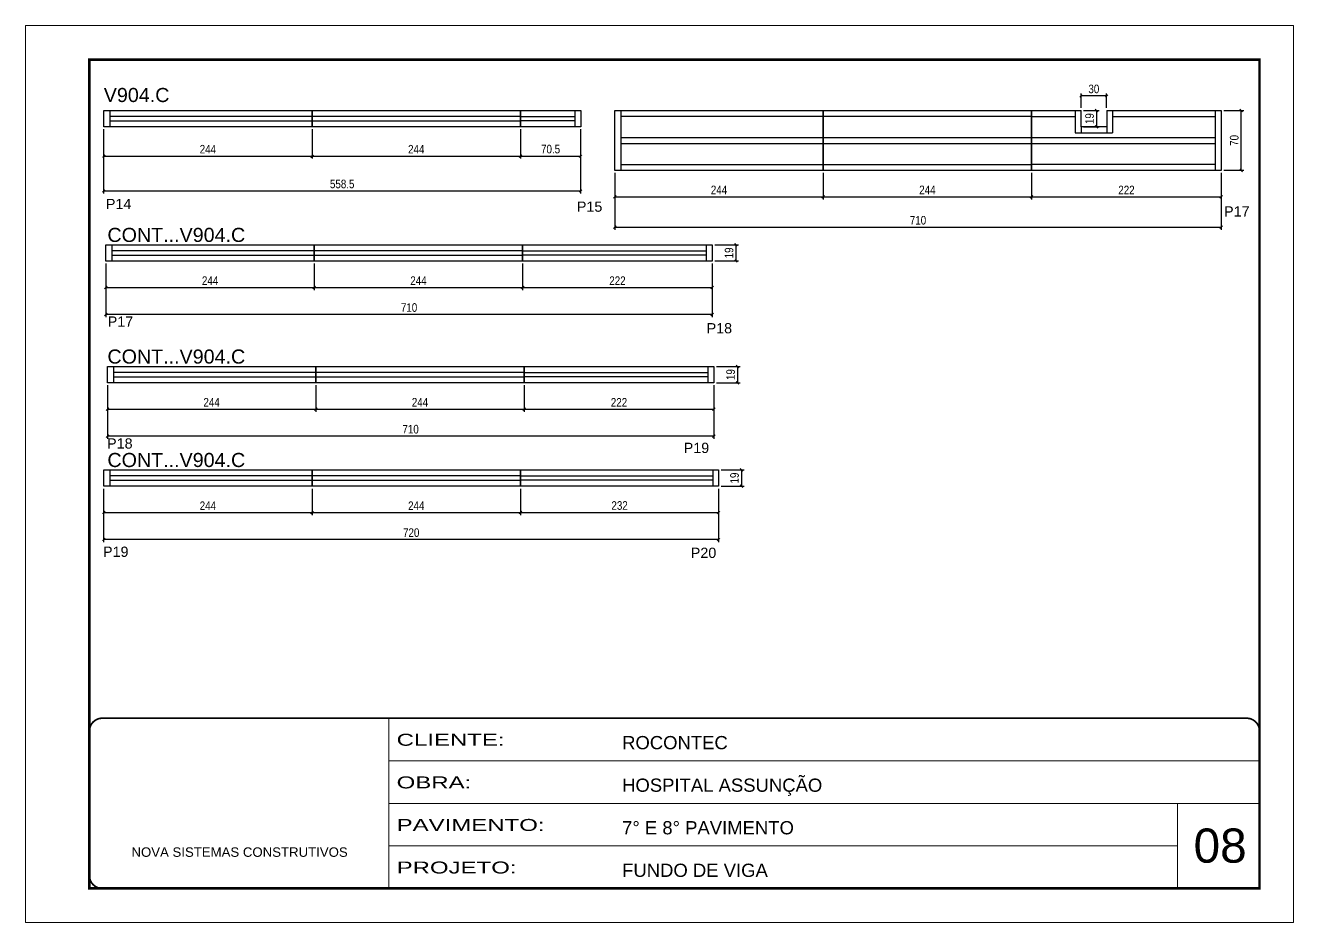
# Model space of a CAD drawing. Header units: millimetres. Extents: x 1427 to 7681, y 297 to 2495.
# Drawn here: x 6196 to 7681, y 297 to 1347 of the extents above; entities that cross this region are included whole.
import ezdxf

# ---------------------------------------------------------------- set-up
doc = ezdxf.new("R2010")
doc.units = ezdxf.units.MM
doc.linetypes.add('CONTINUO', pattern=[0])
doc.linetypes.add('DASHED', pattern=[0.75, 0.5, -0.25])
for name, color, linetype in [('5', 5, 'Continuous'), ('COTA', 241, 'Continuous'), ('NOMENCLATURA', 7, 'Continuous'), ('Painéis', 200, 'Continuous'), ('SARR_2.2x7', 40, 'Continuous')]:
    doc.layers.add(name, color=color, linetype=linetype)
for name, color, linetype, lineweight in [('CARIMBO', 255, 'Continuous', 9), ('Folhas', 255, 'Continuous', 9), ('SARRAFO DE PRESSAO', 251, 'DASHED', 9)]:
    doc.layers.add(name, color=color, linetype=linetype, lineweight=lineweight)
doc.styles.add('ARIAL', font='arial.ttf')
doc.styles.add('COTA TECNICA-50', font='techl___.ttf', dxfattribs={"height": 10})
doc.styles.get("Standard").update_dxf_attribs({"font": 'arial.ttf'})
doc.styles.add('Tecnologia', font='')
doc.styles.get('Tecnologia').set_extended_font_data('Forgotten Futurist')
doc.dimstyles.new('COTA PAINEL-50', dxfattribs={"dimtxt": 10, "dimasz": 3, "dimexe": 3, "dimexo": 3, "dimgap": 3, "dimtad": 1, "dimdec": 1, "dimzin": 12, "dimdsep": 46, "dimtxsty": 'COTA TECNICA-50', "dimblk1": 'OBLIQUE', "dimblk2": 'OBLIQUE', "dimsah": 1, "dimcen": 0.9, "dimclrd": 4, "dimclre": 4, "dimclrt": 240, "dimadec": 1, "dimazin": 3, "dimtfac": 1, "dimtdec": 1, "dimtmove": 0, "dimatfit": 3, "dimfxl": 1, "dimtolj": 1, "dimtzin": 12, "dimarcsym": 0})

# ---------------------------------------------------------------- blocks, each defined once
blk = doc.blocks.new('9999999999')
at = {"color": 30, "linetype": 'CONTINUO'}
for p, q in [((98564.6, 34230.2), (98564.6, 34429.4)), ((98564.6, 34379.6), (99584, 34379.6)), ((98564.6, 34329.8), (99488, 34329.8)), ((99584, 34329.8), (99488, 34329.8)), ((99488, 34329.8), (99488, 34230.2)), ((98564.6, 34280), (99488, 34280))]:
    blk.add_line(p, q, dxfattribs=at)
at = {"color": 30, "linetype": 'CONTINUO', "const_width": 2}
blk.add_lwpolyline([(99584, 34230.2), (99584, 34414.4, 0.414214), (99569, 34429.4), (98229, 34429.4, 0.414214), (98214, 34414.4), (98214, 34245.2, 0.414214), (98229, 34230.2), (99584, 34230.2)], format="xyb", dxfattribs=at)
at = {"layer": 'Folhas'}
blk.add_lwpolyline([(98139, 34190.2), (99624, 34190.2), (99624, 35240.2), (98139, 35240.2)], close=True, dxfattribs=at)
at = {"layer": 'Folhas', "color": 30, "const_width": 3}
blk.add_lwpolyline([(98214, 34230.2), (99584, 34230.2), (99584, 35200.2), (98214, 35200.2)], close=True, dxfattribs=at)
at = {"color": 7, "linetype": 'Continuous', "ltscale": 5, "style": 'ARIAL'}
for s, height, p in [('ROCONTEC', 15.48, (98837.7, 34393.1)), ('HOSPITAL ASSUNÇÃO', 15.483, (98837.7, 34343.3)), ('7° E 8° PAVIMENTO', 15.483, (98837.7, 34293.5)), ('NOVA SISTEMAS CONSTRUTIVOS', 11.059, (98263.2, 34267.2)), ('FUNDO DE VIGA', 15.483, (98837.7, 34243.7))]:
    blk.add_text(s, height=height, dxfattribs=at).set_placement(p)
at = {"layer": 'Folhas', "color": 7, "style": 'Tecnologia', "width": 1.5}
for s, p in [('CLIENTE:', (98573.7, 34397.2)), ('OBRA:', (98573.7, 34347.3)), ('PAVIMENTO:', (98573.7, 34297.5)), ('PROJETO:', (98573.7, 34247.7))]:
    blk.add_text(s, height=14, dxfattribs=at).set_placement(p)
blk = doc.blocks.new('_Oblique')
at = {"color": 0, "linetype": 'ByBlock', "lineweight": -2}
blk.add_line((-0.5, -0.5), (0.5, 0.5), dxfattribs=at)
blk = doc.blocks.new('*D156')
at = {"layer": 'COTA', "color": 4, "linetype": 'ByBlock', "lineweight": -2, "transparency": 16777216}
for p, q in [((6287.2, 1225.1), (6287.2, 1149.9)), ((6845.7, 1225.1), (6845.7, 1149.9)), ((6845.7, 1152.9), (6287.2, 1152.9))]:
    blk.add_line(p, q, dxfattribs=at)
at = {"layer": 'Defpoints', "color": 0, "linetype": 'ByBlock', "transparency": 16777216}
for p in [(6287.2, 1228.1), (6845.7, 1228.1), (6287.2, 1152.9)]:
    blk.add_point(p, dxfattribs=at)
at = {"layer": 'COTA', "color": 4, "linetype": 'ByBlock', "lineweight": -2, "transparency": 16777216, "xscale": 3, "yscale": 3, "zscale": 3, "rotation": 180}
blk.add_blockref('_Oblique', (6287.2, 1152.9), dxfattribs=at)
at = {"layer": 'COTA', "color": 4, "linetype": 'ByBlock', "lineweight": -2, "transparency": 16777216, "xscale": 3, "yscale": 3, "zscale": 3}
blk.add_blockref('_Oblique', (6845.7, 1152.9), dxfattribs=at)
at = {"layer": 'COTA', "color": 240, "linetype": 'ByBlock', "transparency": 16777216, "insert": (6566.5, 1161.1), "char_height": 10, "attachment_point": 5, "style": 'COTA TECNICA-50'}
blk.add_mtext('\\A1;558.5', dxfattribs=at)
blk = doc.blocks.new('*D157')
at = {"layer": 'COTA', "color": 4, "linetype": 'ByBlock', "lineweight": -2, "transparency": 16777216}
for p, q in [((6885.7, 1174.1), (6885.7, 1107.5)), ((7595.7, 1174.1), (7595.7, 1107.5)), ((6885.7, 1110.5), (7595.7, 1110.5))]:
    blk.add_line(p, q, dxfattribs=at)
at = {"layer": 'Defpoints', "color": 0, "linetype": 'ByBlock', "transparency": 16777216}
for p in [(6885.7, 1177.1), (7595.7, 1177.1), (7595.7, 1110.5)]:
    blk.add_point(p, dxfattribs=at)
at = {"layer": 'COTA', "color": 4, "linetype": 'ByBlock', "lineweight": -2, "transparency": 16777216, "xscale": 3, "yscale": 3, "zscale": 3, "rotation": 180}
blk.add_blockref('_Oblique', (6885.7, 1110.5), dxfattribs=at)
at = {"layer": 'COTA', "color": 4, "linetype": 'ByBlock', "lineweight": -2, "transparency": 16777216, "xscale": 3, "yscale": 3, "zscale": 3}
blk.add_blockref('_Oblique', (7595.7, 1110.5), dxfattribs=at)
at = {"layer": 'COTA', "color": 240, "linetype": 'ByBlock', "transparency": 16777216, "insert": (7240.7, 1118.6), "char_height": 10, "attachment_point": 5, "style": 'COTA TECNICA-50'}
blk.add_mtext('\\A1;710', dxfattribs=at)
blk = doc.blocks.new('*D120')
at = {"layer": 'COTA', "color": 4, "linetype": 'ByBlock', "lineweight": -2, "transparency": 16777216}
for p, q in [((6287.2, 1225.1), (6287.2, 1190.8)), ((6531.2, 1225.1), (6531.2, 1190.8)), ((6287.2, 1193.8), (6531.2, 1193.8))]:
    blk.add_line(p, q, dxfattribs=at)
at = {"layer": 'Defpoints', "color": 0, "linetype": 'ByBlock', "transparency": 16777216}
for p in [(6287.2, 1228.1), (6531.2, 1228.1), (6531.2, 1193.8)]:
    blk.add_point(p, dxfattribs=at)
at = {"layer": 'COTA', "color": 4, "linetype": 'ByBlock', "lineweight": -2, "transparency": 16777216, "xscale": 3, "yscale": 3, "zscale": 3, "rotation": 180}
blk.add_blockref('_Oblique', (6287.2, 1193.8), dxfattribs=at)
at = {"layer": 'COTA', "color": 4, "linetype": 'ByBlock', "lineweight": -2, "transparency": 16777216, "xscale": 3, "yscale": 3, "zscale": 3}
blk.add_blockref('_Oblique', (6531.2, 1193.8), dxfattribs=at)
at = {"layer": 'COTA', "color": 240, "linetype": 'ByBlock', "transparency": 16777216, "insert": (6409.2, 1201.8), "char_height": 10, "attachment_point": 5, "style": 'COTA TECNICA-50'}
blk.add_mtext('\\A1;244', dxfattribs=at)
blk = doc.blocks.new('*D121')
at = {"layer": 'COTA', "color": 4, "linetype": 'ByBlock', "lineweight": -2, "transparency": 16777216}
for p, q in [((6531.2, 1225.1), (6531.2, 1190.8)), ((6775.2, 1225.1), (6775.2, 1190.8)), ((6531.2, 1193.8), (6775.2, 1193.8))]:
    blk.add_line(p, q, dxfattribs=at)
at = {"layer": 'Defpoints', "color": 0, "linetype": 'ByBlock', "transparency": 16777216}
for p in [(6531.2, 1228.1), (6775.2, 1228.1), (6775.2, 1193.8)]:
    blk.add_point(p, dxfattribs=at)
at = {"layer": 'COTA', "color": 4, "linetype": 'ByBlock', "lineweight": -2, "transparency": 16777216, "xscale": 3, "yscale": 3, "zscale": 3, "rotation": 180}
blk.add_blockref('_Oblique', (6531.2, 1193.8), dxfattribs=at)
at = {"layer": 'COTA', "color": 4, "linetype": 'ByBlock', "lineweight": -2, "transparency": 16777216, "xscale": 3, "yscale": 3, "zscale": 3}
blk.add_blockref('_Oblique', (6775.2, 1193.8), dxfattribs=at)
at = {"layer": 'COTA', "color": 240, "linetype": 'ByBlock', "transparency": 16777216, "insert": (6653.2, 1201.8), "char_height": 10, "attachment_point": 5, "style": 'COTA TECNICA-50'}
blk.add_mtext('\\A1;244', dxfattribs=at)
blk = doc.blocks.new('*D158')
at = {"layer": 'COTA', "color": 4, "linetype": 'ByBlock', "lineweight": -2, "transparency": 16777216}
for p, q in [((6775.2, 1225.1), (6775.2, 1190.8)), ((6845.7, 1225.1), (6845.7, 1190.8)), ((6775.2, 1193.8), (6845.7, 1193.8))]:
    blk.add_line(p, q, dxfattribs=at)
at = {"layer": 'Defpoints', "color": 0, "linetype": 'ByBlock', "transparency": 16777216}
for p in [(6775.2, 1228.1), (6845.7, 1228.1), (6845.7, 1193.8)]:
    blk.add_point(p, dxfattribs=at)
at = {"layer": 'COTA', "color": 4, "linetype": 'ByBlock', "lineweight": -2, "transparency": 16777216, "xscale": 3, "yscale": 3, "zscale": 3, "rotation": 180}
blk.add_blockref('_Oblique', (6775.2, 1193.8), dxfattribs=at)
at = {"layer": 'COTA', "color": 4, "linetype": 'ByBlock', "lineweight": -2, "transparency": 16777216, "xscale": 3, "yscale": 3, "zscale": 3}
blk.add_blockref('_Oblique', (6845.7, 1193.8), dxfattribs=at)
at = {"layer": 'COTA', "color": 240, "linetype": 'ByBlock', "transparency": 16777216, "insert": (6810.5, 1201.9), "char_height": 10, "attachment_point": 5, "style": 'COTA TECNICA-50'}
blk.add_mtext('\\A1;70.5', dxfattribs=at)
blk = doc.blocks.new('*D159')
at = {"layer": 'COTA', "color": 4, "linetype": 'ByBlock', "lineweight": -2, "transparency": 16777216}
for p, q in [((7373.7, 1174.1), (7373.7, 1143.1)), ((7595.8, 1174.1), (7595.8, 1143.1)), ((7373.7, 1146.1), (7595.8, 1146.1))]:
    blk.add_line(p, q, dxfattribs=at)
at = {"layer": 'Defpoints', "color": 0, "linetype": 'ByBlock', "transparency": 16777216}
for p in [(7373.7, 1177.1), (7595.8, 1177.1), (7595.8, 1146.1)]:
    blk.add_point(p, dxfattribs=at)
at = {"layer": 'COTA', "color": 4, "linetype": 'ByBlock', "lineweight": -2, "transparency": 16777216, "xscale": 3, "yscale": 3, "zscale": 3, "rotation": 180}
blk.add_blockref('_Oblique', (7373.7, 1146.1), dxfattribs=at)
at = {"layer": 'COTA', "color": 4, "linetype": 'ByBlock', "lineweight": -2, "transparency": 16777216, "xscale": 3, "yscale": 3, "zscale": 3}
blk.add_blockref('_Oblique', (7595.8, 1146.1), dxfattribs=at)
at = {"layer": 'COTA', "color": 240, "linetype": 'ByBlock', "transparency": 16777216, "insert": (7484.8, 1154.1), "char_height": 10, "attachment_point": 5, "style": 'COTA TECNICA-50'}
blk.add_mtext('\\A1;222', dxfattribs=at)
blk = doc.blocks.new('*D160')
at = {"layer": 'COTA', "color": 4, "linetype": 'ByBlock', "lineweight": -2, "transparency": 16777216}
for p, q in [((6885.7, 1174.1), (6885.7, 1143.1)), ((7129.7, 1174.1), (7129.7, 1143.1)), ((6885.7, 1146.1), (7129.7, 1146.1))]:
    blk.add_line(p, q, dxfattribs=at)
at = {"layer": 'Defpoints', "color": 0, "linetype": 'ByBlock', "transparency": 16777216}
for p in [(6885.7, 1177.1), (7129.7, 1177.1), (7129.7, 1146.1)]:
    blk.add_point(p, dxfattribs=at)
at = {"layer": 'COTA', "color": 4, "linetype": 'ByBlock', "lineweight": -2, "transparency": 16777216, "xscale": 3, "yscale": 3, "zscale": 3, "rotation": 180}
blk.add_blockref('_Oblique', (6885.7, 1146.1), dxfattribs=at)
at = {"layer": 'COTA', "color": 4, "linetype": 'ByBlock', "lineweight": -2, "transparency": 16777216, "xscale": 3, "yscale": 3, "zscale": 3}
blk.add_blockref('_Oblique', (7129.7, 1146.1), dxfattribs=at)
at = {"layer": 'COTA', "color": 240, "linetype": 'ByBlock', "transparency": 16777216, "insert": (7007.7, 1154.2), "char_height": 10, "attachment_point": 5, "style": 'COTA TECNICA-50'}
blk.add_mtext('\\A1;244', dxfattribs=at)
blk = doc.blocks.new('*D122')
at = {"layer": 'COTA', "color": 4, "linetype": 'ByBlock', "lineweight": -2, "transparency": 16777216}
for p, q in [((7129.7, 1174.1), (7129.7, 1143.1)), ((7373.7, 1174.1), (7373.7, 1143.1)), ((7129.7, 1146.1), (7373.7, 1146.1))]:
    blk.add_line(p, q, dxfattribs=at)
at = {"layer": 'Defpoints', "color": 0, "linetype": 'ByBlock', "transparency": 16777216}
for p in [(7129.7, 1177.1), (7373.7, 1177.1), (7373.7, 1146.1)]:
    blk.add_point(p, dxfattribs=at)
at = {"layer": 'COTA', "color": 4, "linetype": 'ByBlock', "lineweight": -2, "transparency": 16777216, "xscale": 3, "yscale": 3, "zscale": 3, "rotation": 180}
blk.add_blockref('_Oblique', (7129.7, 1146.1), dxfattribs=at)
at = {"layer": 'COTA', "color": 4, "linetype": 'ByBlock', "lineweight": -2, "transparency": 16777216, "xscale": 3, "yscale": 3, "zscale": 3}
blk.add_blockref('_Oblique', (7373.7, 1146.1), dxfattribs=at)
at = {"layer": 'COTA', "color": 240, "linetype": 'ByBlock', "transparency": 16777216, "insert": (7251.7, 1154.2), "char_height": 10, "attachment_point": 5, "style": 'COTA TECNICA-50'}
blk.add_mtext('\\A1;244', dxfattribs=at)
blk = doc.blocks.new('*D161')
at = {"layer": 'COTA', "color": 4, "linetype": 'ByBlock', "lineweight": -2, "transparency": 16777216}
for p, q in [((7598.8, 1247.1), (7622.1, 1247.1)), ((7619.1, 1177.1), (7619.1, 1247.1)), ((7598.8, 1177.1), (7622.1, 1177.1))]:
    blk.add_line(p, q, dxfattribs=at)
at = {"layer": 'Defpoints', "color": 0, "linetype": 'ByBlock', "transparency": 16777216}
for p in [(7595.8, 1247.1), (7619.1, 1247.1), (7595.8, 1177.1)]:
    blk.add_point(p, dxfattribs=at)
at = {"layer": 'COTA', "color": 4, "linetype": 'ByBlock', "lineweight": -2, "transparency": 16777216, "xscale": 3, "yscale": 3, "zscale": 3}
for p, rotation in [((7619.1, 1247.1), 90), ((7619.1, 1177.1), 270)]:
    blk.add_blockref('_Oblique', p, dxfattribs=dict(at, rotation=rotation))
at = {"layer": 'COTA', "color": 240, "linetype": 'ByBlock', "transparency": 16777216, "insert": (7611, 1212.1), "char_height": 10, "attachment_point": 5, "rotation": 90, "style": 'COTA TECNICA-50'}
blk.add_mtext('\\A1;70', dxfattribs=at)
blk = doc.blocks.new('*D162')
at = {"layer": 'COTA', "color": 4, "linetype": 'ByBlock', "lineweight": -2, "transparency": 16777216}
for p, q in [((6779.6, 925.6), (6779.6, 894.6)), ((7001.6, 925.6), (7001.6, 894.6)), ((6779.6, 897.6), (7001.6, 897.6))]:
    blk.add_line(p, q, dxfattribs=at)
at = {"layer": 'Defpoints', "color": 0, "linetype": 'ByBlock', "transparency": 16777216}
for p in [(6779.6, 928.6), (7001.6, 928.6), (7001.6, 897.6)]:
    blk.add_point(p, dxfattribs=at)
at = {"layer": 'COTA', "color": 4, "linetype": 'ByBlock', "lineweight": -2, "transparency": 16777216, "xscale": 3, "yscale": 3, "zscale": 3, "rotation": 180}
blk.add_blockref('_Oblique', (6779.6, 897.6), dxfattribs=at)
at = {"layer": 'COTA', "color": 4, "linetype": 'ByBlock', "lineweight": -2, "transparency": 16777216, "xscale": 3, "yscale": 3, "zscale": 3}
blk.add_blockref('_Oblique', (7001.6, 897.6), dxfattribs=at)
at = {"layer": 'COTA', "color": 240, "linetype": 'ByBlock', "transparency": 16777216, "insert": (6890.6, 905.6), "char_height": 10, "attachment_point": 5, "style": 'COTA TECNICA-50'}
blk.add_mtext('\\A1;222', dxfattribs=at)
blk = doc.blocks.new('*D163')
at = {"layer": 'COTA', "color": 4, "linetype": 'ByBlock', "lineweight": -2, "transparency": 16777216}
for p, q in [((6291.6, 925.6), (6291.6, 894.6)), ((6535.6, 925.6), (6535.6, 894.6)), ((6291.6, 897.6), (6535.6, 897.6))]:
    blk.add_line(p, q, dxfattribs=at)
at = {"layer": 'Defpoints', "color": 0, "linetype": 'ByBlock', "transparency": 16777216}
for p in [(6291.6, 928.6), (6535.6, 928.6), (6535.6, 897.6)]:
    blk.add_point(p, dxfattribs=at)
at = {"layer": 'COTA', "color": 4, "linetype": 'ByBlock', "lineweight": -2, "transparency": 16777216, "xscale": 3, "yscale": 3, "zscale": 3, "rotation": 180}
blk.add_blockref('_Oblique', (6291.6, 897.6), dxfattribs=at)
at = {"layer": 'COTA', "color": 4, "linetype": 'ByBlock', "lineweight": -2, "transparency": 16777216, "xscale": 3, "yscale": 3, "zscale": 3}
blk.add_blockref('_Oblique', (6535.6, 897.6), dxfattribs=at)
at = {"layer": 'COTA', "color": 240, "linetype": 'ByBlock', "transparency": 16777216, "insert": (6413.6, 905.7), "char_height": 10, "attachment_point": 5, "style": 'COTA TECNICA-50'}
blk.add_mtext('\\A1;244', dxfattribs=at)
blk = doc.blocks.new('*D123')
at = {"layer": 'COTA', "color": 4, "linetype": 'ByBlock', "lineweight": -2, "transparency": 16777216}
for p, q in [((6535.6, 925.6), (6535.6, 894.6)), ((6779.6, 925.6), (6779.6, 894.6)), ((6535.6, 897.6), (6779.6, 897.6))]:
    blk.add_line(p, q, dxfattribs=at)
at = {"layer": 'Defpoints', "color": 0, "linetype": 'ByBlock', "transparency": 16777216}
for p in [(6535.6, 928.6), (6779.6, 928.6), (6779.6, 897.6)]:
    blk.add_point(p, dxfattribs=at)
at = {"layer": 'COTA', "color": 4, "linetype": 'ByBlock', "lineweight": -2, "transparency": 16777216, "xscale": 3, "yscale": 3, "zscale": 3, "rotation": 180}
blk.add_blockref('_Oblique', (6535.6, 897.6), dxfattribs=at)
at = {"layer": 'COTA', "color": 4, "linetype": 'ByBlock', "lineweight": -2, "transparency": 16777216, "xscale": 3, "yscale": 3, "zscale": 3}
blk.add_blockref('_Oblique', (6779.6, 897.6), dxfattribs=at)
at = {"layer": 'COTA', "color": 240, "linetype": 'ByBlock', "transparency": 16777216, "insert": (6657.6, 905.7), "char_height": 10, "attachment_point": 5, "style": 'COTA TECNICA-50'}
blk.add_mtext('\\A1;244', dxfattribs=at)
blk = doc.blocks.new('*D124')
at = {"layer": 'COTA', "color": 4, "linetype": 'ByBlock', "lineweight": -2, "transparency": 16777216}
for p, q in [((6291.6, 925.6), (6291.6, 863)), ((7001.6, 925.6), (7001.6, 863)), ((7001.6, 866), (6291.6, 866))]:
    blk.add_line(p, q, dxfattribs=at)
at = {"layer": 'Defpoints', "color": 0, "linetype": 'ByBlock', "transparency": 16777216}
for p in [(6291.6, 928.6), (7001.6, 928.6), (6291.6, 866)]:
    blk.add_point(p, dxfattribs=at)
at = {"layer": 'COTA', "color": 4, "linetype": 'ByBlock', "lineweight": -2, "transparency": 16777216, "xscale": 3, "yscale": 3, "zscale": 3, "rotation": 180}
blk.add_blockref('_Oblique', (6291.6, 866), dxfattribs=at)
at = {"layer": 'COTA', "color": 4, "linetype": 'ByBlock', "lineweight": -2, "transparency": 16777216, "xscale": 3, "yscale": 3, "zscale": 3}
blk.add_blockref('_Oblique', (7001.6, 866), dxfattribs=at)
at = {"layer": 'COTA', "color": 240, "linetype": 'ByBlock', "transparency": 16777216, "insert": (6646.6, 874.1), "char_height": 10, "attachment_point": 5, "style": 'COTA TECNICA-50'}
blk.add_mtext('\\A1;710', dxfattribs=at)
blk = doc.blocks.new('*D164')
at = {"layer": 'COTA', "color": 4, "linetype": 'ByBlock', "lineweight": -2, "transparency": 16777216}
for p, q in [((6775.2, 804.5), (6775.2, 773.6)), ((7007.3, 804.5), (7007.3, 773.6)), ((6775.2, 776.6), (7007.3, 776.6))]:
    blk.add_line(p, q, dxfattribs=at)
at = {"layer": 'Defpoints', "color": 0, "linetype": 'ByBlock', "transparency": 16777216}
for p in [(6775.2, 807.5), (7007.3, 807.5), (7007.3, 776.6)]:
    blk.add_point(p, dxfattribs=at)
at = {"layer": 'COTA', "color": 4, "linetype": 'ByBlock', "lineweight": -2, "transparency": 16777216, "xscale": 3, "yscale": 3, "zscale": 3, "rotation": 180}
blk.add_blockref('_Oblique', (6775.2, 776.6), dxfattribs=at)
at = {"layer": 'COTA', "color": 4, "linetype": 'ByBlock', "lineweight": -2, "transparency": 16777216, "xscale": 3, "yscale": 3, "zscale": 3}
blk.add_blockref('_Oblique', (7007.3, 776.6), dxfattribs=at)
at = {"layer": 'COTA', "color": 240, "linetype": 'ByBlock', "transparency": 16777216, "insert": (6891.3, 784.8), "char_height": 10, "attachment_point": 5, "style": 'COTA TECNICA-50'}
blk.add_mtext('\\A1;232', dxfattribs=at)
blk = doc.blocks.new('*D165')
at = {"layer": 'COTA', "color": 4, "linetype": 'ByBlock', "lineweight": -2, "transparency": 16777216}
for p, q in [((6287.2, 804.5), (6287.2, 773.6)), ((6531.2, 804.5), (6531.2, 773.6)), ((6287.2, 776.6), (6531.2, 776.6))]:
    blk.add_line(p, q, dxfattribs=at)
at = {"layer": 'Defpoints', "color": 0, "linetype": 'ByBlock', "transparency": 16777216}
for p in [(6287.2, 807.5), (6531.2, 807.5), (6531.2, 776.6)]:
    blk.add_point(p, dxfattribs=at)
at = {"layer": 'COTA', "color": 4, "linetype": 'ByBlock', "lineweight": -2, "transparency": 16777216, "xscale": 3, "yscale": 3, "zscale": 3, "rotation": 180}
blk.add_blockref('_Oblique', (6287.2, 776.6), dxfattribs=at)
at = {"layer": 'COTA', "color": 4, "linetype": 'ByBlock', "lineweight": -2, "transparency": 16777216, "xscale": 3, "yscale": 3, "zscale": 3}
blk.add_blockref('_Oblique', (6531.2, 776.6), dxfattribs=at)
at = {"layer": 'COTA', "color": 240, "linetype": 'ByBlock', "transparency": 16777216, "insert": (6409.2, 784.6), "char_height": 10, "attachment_point": 5, "style": 'COTA TECNICA-50'}
blk.add_mtext('\\A1;244', dxfattribs=at)
blk = doc.blocks.new('*D125')
at = {"layer": 'COTA', "color": 4, "linetype": 'ByBlock', "lineweight": -2, "transparency": 16777216}
for p, q in [((6531.2, 804.5), (6531.2, 773.6)), ((6775.2, 804.5), (6775.2, 773.6)), ((6531.2, 776.6), (6775.2, 776.6))]:
    blk.add_line(p, q, dxfattribs=at)
at = {"layer": 'Defpoints', "color": 0, "linetype": 'ByBlock', "transparency": 16777216}
for p in [(6531.2, 807.5), (6775.2, 807.5), (6775.2, 776.6)]:
    blk.add_point(p, dxfattribs=at)
at = {"layer": 'COTA', "color": 4, "linetype": 'ByBlock', "lineweight": -2, "transparency": 16777216, "xscale": 3, "yscale": 3, "zscale": 3, "rotation": 180}
blk.add_blockref('_Oblique', (6531.2, 776.6), dxfattribs=at)
at = {"layer": 'COTA', "color": 4, "linetype": 'ByBlock', "lineweight": -2, "transparency": 16777216, "xscale": 3, "yscale": 3, "zscale": 3}
blk.add_blockref('_Oblique', (6775.2, 776.6), dxfattribs=at)
at = {"layer": 'COTA', "color": 240, "linetype": 'ByBlock', "transparency": 16777216, "insert": (6653.2, 784.6), "char_height": 10, "attachment_point": 5, "style": 'COTA TECNICA-50'}
blk.add_mtext('\\A1;244', dxfattribs=at)
blk = doc.blocks.new('*D126')
at = {"layer": 'COTA', "color": 4, "linetype": 'ByBlock', "lineweight": -2, "transparency": 16777216}
for p, q in [((6287.2, 804.5), (6287.2, 742)), ((7007.3, 804.5), (7007.3, 742)), ((7007.3, 745), (6287.2, 745))]:
    blk.add_line(p, q, dxfattribs=at)
at = {"layer": 'Defpoints', "color": 0, "linetype": 'ByBlock', "transparency": 16777216}
for p in [(6287.2, 807.5), (7007.3, 807.5), (6287.2, 745)]:
    blk.add_point(p, dxfattribs=at)
at = {"layer": 'COTA', "color": 4, "linetype": 'ByBlock', "lineweight": -2, "transparency": 16777216, "xscale": 3, "yscale": 3, "zscale": 3, "rotation": 180}
blk.add_blockref('_Oblique', (6287.2, 745), dxfattribs=at)
at = {"layer": 'COTA', "color": 4, "linetype": 'ByBlock', "lineweight": -2, "transparency": 16777216, "xscale": 3, "yscale": 3, "zscale": 3}
blk.add_blockref('_Oblique', (7007.3, 745), dxfattribs=at)
at = {"layer": 'COTA', "color": 240, "linetype": 'ByBlock', "transparency": 16777216, "insert": (6647.3, 753.1), "char_height": 10, "attachment_point": 5, "style": 'COTA TECNICA-50'}
blk.add_mtext('\\A1;720', dxfattribs=at)
blk = doc.blocks.new('*D166')
at = {"layer": 'COTA', "color": 4, "linetype": 'ByBlock', "lineweight": -2, "transparency": 16777216}
for p, q in [((7010.3, 826.5), (7037, 826.5)), ((7034, 826.5), (7034, 807.5)), ((7010.3, 807.5), (7037, 807.5))]:
    blk.add_line(p, q, dxfattribs=at)
at = {"layer": 'Defpoints', "color": 0, "linetype": 'ByBlock', "transparency": 16777216}
for p in [(7007.3, 826.5), (7007.3, 807.5), (7034, 807.5)]:
    blk.add_point(p, dxfattribs=at)
at = {"layer": 'COTA', "color": 4, "linetype": 'ByBlock', "lineweight": -2, "transparency": 16777216, "xscale": 3, "yscale": 3, "zscale": 3}
for p, rotation in [((7034, 826.5), 90), ((7034, 807.5), 270)]:
    blk.add_blockref('_Oblique', p, dxfattribs=dict(at, rotation=rotation))
at = {"layer": 'COTA', "color": 240, "linetype": 'ByBlock', "transparency": 16777216, "insert": (7025.9, 817), "char_height": 10, "attachment_point": 5, "rotation": 90, "style": 'COTA TECNICA-50'}
blk.add_mtext('\\A1;19', dxfattribs=at)
blk = doc.blocks.new('*D167')
at = {"layer": 'COTA', "color": 4, "linetype": 'ByBlock', "lineweight": -2, "transparency": 16777216}
for p, q in [((7004.6, 947.6), (7032.4, 947.6)), ((7029.4, 947.6), (7029.4, 928.6)), ((7004.6, 928.6), (7032.4, 928.6))]:
    blk.add_line(p, q, dxfattribs=at)
at = {"layer": 'Defpoints', "color": 0, "linetype": 'ByBlock', "transparency": 16777216}
for p in [(7001.6, 947.6), (7001.6, 928.6), (7029.4, 928.6)]:
    blk.add_point(p, dxfattribs=at)
at = {"layer": 'COTA', "color": 4, "linetype": 'ByBlock', "lineweight": -2, "transparency": 16777216, "xscale": 3, "yscale": 3, "zscale": 3}
for p, rotation in [((7029.4, 947.6), 90), ((7029.4, 928.6), 270)]:
    blk.add_blockref('_Oblique', p, dxfattribs=dict(at, rotation=rotation))
at = {"layer": 'COTA', "color": 240, "linetype": 'ByBlock', "transparency": 16777216, "insert": (7021.3, 938.1), "char_height": 10, "attachment_point": 5, "rotation": 90, "style": 'COTA TECNICA-50'}
blk.add_mtext('\\A1;19', dxfattribs=at)
blk = doc.blocks.new('*D196')
at = {"layer": 'COTA', "color": 4, "linetype": 'ByBlock', "lineweight": -2, "transparency": 16777216}
for p, q in [((6777.8, 1068), (6777.8, 1037)), ((6999.8, 1068), (6999.8, 1037)), ((6777.8, 1040), (6999.8, 1040))]:
    blk.add_line(p, q, dxfattribs=at)
at = {"layer": 'Defpoints', "color": 0, "linetype": 'ByBlock', "transparency": 16777216}
for p in [(6777.8, 1071), (6999.8, 1071), (6999.8, 1040)]:
    blk.add_point(p, dxfattribs=at)
at = {"layer": 'COTA', "color": 4, "linetype": 'ByBlock', "lineweight": -2, "transparency": 16777216, "xscale": 3, "yscale": 3, "zscale": 3, "rotation": 180}
blk.add_blockref('_Oblique', (6777.8, 1040), dxfattribs=at)
at = {"layer": 'COTA', "color": 4, "linetype": 'ByBlock', "lineweight": -2, "transparency": 16777216, "xscale": 3, "yscale": 3, "zscale": 3}
blk.add_blockref('_Oblique', (6999.8, 1040), dxfattribs=at)
at = {"layer": 'COTA', "color": 240, "linetype": 'ByBlock', "transparency": 16777216, "insert": (6888.8, 1048), "char_height": 10, "attachment_point": 5, "style": 'COTA TECNICA-50'}
blk.add_mtext('\\A1;222', dxfattribs=at)
blk = doc.blocks.new('*D197')
at = {"layer": 'COTA', "color": 4, "linetype": 'ByBlock', "lineweight": -2, "transparency": 16777216}
for p, q in [((6289.8, 1068), (6289.8, 1037)), ((6533.8, 1068), (6533.8, 1037)), ((6289.8, 1040), (6533.8, 1040))]:
    blk.add_line(p, q, dxfattribs=at)
at = {"layer": 'Defpoints', "color": 0, "linetype": 'ByBlock', "transparency": 16777216}
for p in [(6289.8, 1071), (6533.8, 1071), (6533.8, 1040)]:
    blk.add_point(p, dxfattribs=at)
at = {"layer": 'COTA', "color": 4, "linetype": 'ByBlock', "lineweight": -2, "transparency": 16777216, "xscale": 3, "yscale": 3, "zscale": 3, "rotation": 180}
blk.add_blockref('_Oblique', (6289.8, 1040), dxfattribs=at)
at = {"layer": 'COTA', "color": 4, "linetype": 'ByBlock', "lineweight": -2, "transparency": 16777216, "xscale": 3, "yscale": 3, "zscale": 3}
blk.add_blockref('_Oblique', (6533.8, 1040), dxfattribs=at)
at = {"layer": 'COTA', "color": 240, "linetype": 'ByBlock', "transparency": 16777216, "insert": (6411.8, 1048), "char_height": 10, "attachment_point": 5, "style": 'COTA TECNICA-50'}
blk.add_mtext('\\A1;244', dxfattribs=at)
blk = doc.blocks.new('*D138')
at = {"layer": 'COTA', "color": 4, "linetype": 'ByBlock', "lineweight": -2, "transparency": 16777216}
for p, q in [((6533.8, 1068), (6533.8, 1037)), ((6777.8, 1068), (6777.8, 1037)), ((6533.8, 1040), (6777.8, 1040))]:
    blk.add_line(p, q, dxfattribs=at)
at = {"layer": 'Defpoints', "color": 0, "linetype": 'ByBlock', "transparency": 16777216}
for p in [(6533.8, 1071), (6777.8, 1071), (6777.8, 1040)]:
    blk.add_point(p, dxfattribs=at)
at = {"layer": 'COTA', "color": 4, "linetype": 'ByBlock', "lineweight": -2, "transparency": 16777216, "xscale": 3, "yscale": 3, "zscale": 3, "rotation": 180}
blk.add_blockref('_Oblique', (6533.8, 1040), dxfattribs=at)
at = {"layer": 'COTA', "color": 4, "linetype": 'ByBlock', "lineweight": -2, "transparency": 16777216, "xscale": 3, "yscale": 3, "zscale": 3}
blk.add_blockref('_Oblique', (6777.8, 1040), dxfattribs=at)
at = {"layer": 'COTA', "color": 240, "linetype": 'ByBlock', "transparency": 16777216, "insert": (6655.8, 1048), "char_height": 10, "attachment_point": 5, "style": 'COTA TECNICA-50'}
blk.add_mtext('\\A1;244', dxfattribs=at)
blk = doc.blocks.new('*D139')
at = {"layer": 'COTA', "color": 4, "linetype": 'ByBlock', "lineweight": -2, "transparency": 16777216}
for p, q in [((6289.8, 1068), (6289.8, 1005.4)), ((6999.8, 1068), (6999.8, 1005.4)), ((6999.8, 1008.4), (6289.8, 1008.4))]:
    blk.add_line(p, q, dxfattribs=at)
at = {"layer": 'Defpoints', "color": 0, "linetype": 'ByBlock', "transparency": 16777216}
for p in [(6289.8, 1071), (6999.8, 1071), (6289.8, 1008.4)]:
    blk.add_point(p, dxfattribs=at)
at = {"layer": 'COTA', "color": 4, "linetype": 'ByBlock', "lineweight": -2, "transparency": 16777216, "xscale": 3, "yscale": 3, "zscale": 3, "rotation": 180}
blk.add_blockref('_Oblique', (6289.8, 1008.4), dxfattribs=at)
at = {"layer": 'COTA', "color": 4, "linetype": 'ByBlock', "lineweight": -2, "transparency": 16777216, "xscale": 3, "yscale": 3, "zscale": 3}
blk.add_blockref('_Oblique', (6999.8, 1008.4), dxfattribs=at)
at = {"layer": 'COTA', "color": 240, "linetype": 'ByBlock', "transparency": 16777216, "insert": (6644.8, 1016.5), "char_height": 10, "attachment_point": 5, "style": 'COTA TECNICA-50'}
blk.add_mtext('\\A1;710', dxfattribs=at)
blk = doc.blocks.new('*D198')
at = {"layer": 'COTA', "color": 4, "linetype": 'ByBlock', "lineweight": -2, "transparency": 16777216}
for p, q in [((7434.6, 1247.1), (7452.7, 1247.1)), ((7449.7, 1247.1), (7449.7, 1228.1)), ((7434.6, 1228.1), (7452.7, 1228.1))]:
    blk.add_line(p, q, dxfattribs=at)
at = {"layer": 'Defpoints', "color": 0, "linetype": 'ByBlock', "transparency": 16777216}
for p in [(7431.6, 1247.1), (7431.6, 1228.1), (7449.7, 1228.1)]:
    blk.add_point(p, dxfattribs=at)
at = {"layer": 'COTA', "color": 4, "linetype": 'ByBlock', "lineweight": -2, "transparency": 16777216, "xscale": 3, "yscale": 3, "zscale": 3}
for p, rotation in [((7449.7, 1247.1), 90), ((7449.7, 1228.1), 270)]:
    blk.add_blockref('_Oblique', p, dxfattribs=dict(at, rotation=rotation))
at = {"layer": 'COTA', "color": 240, "linetype": 'ByBlock', "transparency": 16777216, "insert": (7441.6, 1237.6), "char_height": 10, "attachment_point": 5, "rotation": 90, "style": 'COTA TECNICA-50'}
blk.add_mtext('\\A1;19', dxfattribs=at)
blk = doc.blocks.new('*D199')
at = {"layer": 'COTA', "color": 4, "linetype": 'ByBlock', "lineweight": -2, "transparency": 16777216}
for p, q in [((7431.6, 1250.1), (7431.6, 1267.1)), ((7461.6, 1264.1), (7431.6, 1264.1)), ((7461.6, 1250.1), (7461.6, 1267.1))]:
    blk.add_line(p, q, dxfattribs=at)
at = {"layer": 'Defpoints', "color": 0, "linetype": 'ByBlock', "transparency": 16777216}
for p in [(7431.6, 1264.1), (7431.6, 1247.1), (7461.6, 1247.1)]:
    blk.add_point(p, dxfattribs=at)
at = {"layer": 'COTA', "color": 4, "linetype": 'ByBlock', "lineweight": -2, "transparency": 16777216, "xscale": 3, "yscale": 3, "zscale": 3, "rotation": 180}
blk.add_blockref('_Oblique', (7431.6, 1264.1), dxfattribs=at)
at = {"layer": 'COTA', "color": 4, "linetype": 'ByBlock', "lineweight": -2, "transparency": 16777216, "xscale": 3, "yscale": 3, "zscale": 3}
blk.add_blockref('_Oblique', (7461.6, 1264.1), dxfattribs=at)
at = {"layer": 'COTA', "color": 240, "linetype": 'ByBlock', "transparency": 16777216, "insert": (7446.6, 1272.3), "char_height": 10, "attachment_point": 5, "style": 'COTA TECNICA-50'}
blk.add_mtext('\\A1;30', dxfattribs=at)
blk = doc.blocks.new('*D140')
at = {"layer": 'COTA', "color": 4, "linetype": 'ByBlock', "lineweight": -2, "transparency": 16777216}
for p, q in [((7002.8, 1090), (7030.6, 1090)), ((7027.6, 1090), (7027.6, 1071)), ((7002.8, 1071), (7030.6, 1071))]:
    blk.add_line(p, q, dxfattribs=at)
at = {"layer": 'Defpoints', "color": 0, "linetype": 'ByBlock', "transparency": 16777216}
for p in [(6999.8, 1090), (6999.8, 1071), (7027.6, 1071)]:
    blk.add_point(p, dxfattribs=at)
at = {"layer": 'COTA', "color": 4, "linetype": 'ByBlock', "lineweight": -2, "transparency": 16777216, "xscale": 3, "yscale": 3, "zscale": 3}
for p, rotation in [((7027.6, 1090), 90), ((7027.6, 1071), 270)]:
    blk.add_blockref('_Oblique', p, dxfattribs=dict(at, rotation=rotation))
at = {"layer": 'COTA', "color": 240, "linetype": 'ByBlock', "transparency": 16777216, "insert": (7019.5, 1080.5), "char_height": 10, "attachment_point": 5, "rotation": 90, "style": 'COTA TECNICA-50'}
blk.add_mtext('\\A1;19', dxfattribs=at)

msp = doc.modelspace()

# ---------------------------------------------------------------- linework, layer by layer
at = {"layer": 'Painéis', "linetype": 'ByBlock'}
for points in [[(6531.24, 1228.09), (6287.24, 1228.09), (6287.24, 1247.09), (6531.24, 1247.09)], [(6775.24, 1228.09), (6531.24, 1228.09), (6531.24, 1247.09), (6775.24, 1247.09)], [(6775.24, 1247.09), (6845.74, 1247.09), (6845.74, 1228.09), (6775.24, 1228.09)], [(6777.79, 1089.96), (6999.83, 1089.96), (6999.83, 1070.96), (6777.79, 1070.96)], [(6779.59, 947.59), (7001.62, 947.59), (7001.62, 928.59), (6779.59, 928.59)], [(6775.24, 826.54), (7007.28, 826.54), (7007.28, 807.54), (6775.24, 807.54)]]:
    msp.add_lwpolyline(points, close=True, dxfattribs=at)
for points in [[(7461.61, 1247.09), (7595.74, 1247.09), (7595.74, 1177.09), (6885.74, 1177.09), (6885.74, 1247.09), (7431.61, 1247.09)], [(7461.61, 1247.09), (7595.78, 1247.09), (7595.78, 1177.09), (7373.74, 1177.09), (7373.74, 1247.09), (7431.61, 1247.09)], [(7461.61, 1247.09), (7461.61, 1228.09), (7431.61, 1228.09), (7431.61, 1247.09)]]:
    msp.add_lwpolyline(points, dxfattribs=at)
at = {"layer": 'Painéis', "linetype": 'Continuous'}
for points in [[(6885.74, 1247.09), (7129.74, 1247.09), (7129.74, 1177.09), (6885.74, 1177.09)], [(7129.74, 1247.09), (7373.74, 1247.09), (7373.74, 1177.09), (7129.74, 1177.09)], [(6289.79, 1089.96), (6533.79, 1089.96), (6533.79, 1070.96), (6289.79, 1070.96)], [(6533.79, 1089.96), (6777.79, 1089.96), (6777.79, 1070.96), (6533.79, 1070.96)], [(6291.59, 947.59), (6535.59, 947.59), (6535.59, 928.59), (6291.59, 928.59)], [(6535.59, 947.59), (6779.59, 947.59), (6779.59, 928.59), (6535.59, 928.59)], [(6287.24, 826.54), (6531.24, 826.54), (6531.24, 807.54), (6287.24, 807.54)], [(6531.24, 826.54), (6775.24, 826.54), (6775.24, 807.54), (6531.24, 807.54)]]:
    msp.add_lwpolyline(points, close=True, dxfattribs=at)
at = {"layer": 'SARR_2.2x7', "linetype": 'Continuous'}
for p, q in [((6294.24, 1247.09), (6294.24, 1228.09)), ((6531.24, 1240.09), (6294.24, 1240.09)), ((6294.24, 1235.09), (6531.24, 1235.09)), ((6775.24, 1240.09), (6531.24, 1240.09)), ((6531.24, 1235.09), (6775.24, 1235.09)), ((6775.24, 1240.09), (6838.74, 1240.09)), ((6838.74, 1235.09), (6775.24, 1235.09)), ((6838.74, 1247.09), (6838.74, 1228.09)), ((6892.74, 1247.09), (6892.74, 1177.09)), ((7129.74, 1240.09), (6892.74, 1240.09)), ((7373.74, 1240.09), (7129.74, 1240.09)), ((7373.75, 1240.09), (7424.67, 1240.09)), ((7424.67, 1247.09), (7424.67, 1221.09)), ((7468.55, 1247.09), (7468.55, 1221.09)), ((7468.55, 1240.09), (7588.8, 1240.09)), ((7588.8, 1247.09), (7588.8, 1177.09)), ((7424.67, 1221.09), (7468.55, 1221.09)), ((7431.61, 1228.09), (7431.61, 1221.09)), ((7461.61, 1228.09), (7461.61, 1221.09)), ((6892.74, 1215.59), (7129.74, 1215.59)), ((6892.74, 1208.59), (7129.74, 1208.59)), ((7129.74, 1215.59), (7373.74, 1215.59)), ((7129.74, 1208.59), (7373.74, 1208.59)), ((7373.75, 1215.59), (7588.8, 1215.59)), ((7373.75, 1208.59), (7588.8, 1208.59)), ((6892.74, 1184.09), (7129.74, 1184.09)), ((7129.74, 1184.09), (7373.74, 1184.09)), ((7588.8, 1184.09), (7373.74, 1184.09)), ((6296.79, 1089.96), (6296.79, 1070.96)), ((6992.85, 1089.96), (6992.85, 1070.96)), ((6533.79, 1082.96), (6296.79, 1082.96)), ((6296.79, 1077.96), (6533.79, 1077.96)), ((6777.79, 1082.96), (6533.79, 1082.96)), ((6533.79, 1077.96), (6777.79, 1077.96)), ((6992.85, 1077.96), (6777.79, 1077.96)), ((6777.8, 1082.96), (6992.85, 1082.96)), ((6298.59, 947.59), (6298.59, 928.59)), ((6535.59, 940.59), (6298.59, 940.59)), ((6298.59, 935.59), (6535.59, 935.59)), ((6779.59, 940.59), (6535.59, 940.59)), ((6535.59, 935.59), (6779.59, 935.59)), ((6779.59, 940.59), (6994.65, 940.59)), ((6994.65, 935.59), (6779.59, 935.59)), ((6994.65, 947.59), (6994.65, 928.59)), ((6294.24, 826.54), (6294.24, 807.54)), ((6531.24, 819.54), (6294.24, 819.54)), ((6775.24, 819.54), (6531.24, 819.54)), ((6775.25, 819.54), (7000.3, 819.54)), ((7000.3, 826.54), (7000.3, 807.54)), ((6294.24, 814.54), (6531.24, 814.54)), ((6531.24, 814.54), (6775.24, 814.54)), ((7000.3, 814.54), (6775.24, 814.54))]:
    msp.add_line(p, q, dxfattribs=at)

# ---------------------------------------------------------------- block references
at = {"layer": 'SARRAFO DE PRESSAO', "color": 6, "linetype": 'ByBlock'}
msp.add_blockref('9999999999', (-91943.45, -33893.48), dxfattribs=at)

# ---------------------------------------------------------------- texts
at = {"layer": '5', "linetype": 'Continuous'}
for s, p in [('P14', (6289.81, 1131.71)), ('P15', (6841.26, 1128.61)), ('P17', (7599.1, 1122.96)), ('P17', (6291.97, 994.15)), ('P18', (6993.22, 986.32)), ('P18', (6291.24, 851.48)), ('P19', (6966.37, 846.3)), ('P19', (6286.47, 724.75)), ('P20', (6974.69, 723.49))]:
    msp.add_text(s, height=12, rotation=359.99996, dxfattribs=at).set_placement(p)
at = {"layer": 'CARIMBO', "style": 'ARIAL'}
msp.add_text('08', height=40, dxfattribs=at).set_placement((7563.39, 366.87))
at = {"layer": 'NOMENCLATURA', "linetype": 'Continuous'}
for s, p in [('V904.C', (6287.33, 1257.01)), ('CONT...V904.C', (6291.6, 1093.28)), ('CONT...V904.C', (6291.6, 950.92)), ('CONT...V904.C', (6291.6, 829.87))]:
    msp.add_text(s, height=16.5, dxfattribs=at).set_placement(p)

# ---------------------------------------------------------------- dimensions: what is measured, and where the dimension line sits
at = {"layer": 'COTA', "linetype": 'ByBlock'}
for p1, p2, distance, picture, middle in [((7461.61, 1247.09), (7431.61, 1247.09), -17.02, '*D199', (7446.61, 1272.33)), ((7431.61, 1247.09), (7431.61, 1228.09), 18.11, '*D198', (7441.63, 1237.59)), ((6885.74, 1177.09), (7129.74, 1177.09), -30.99, '*D160', (7007.74, 1154.17)), ((7129.74, 1177.09), (7373.74, 1177.09), -30.99, '*D122', (7251.74, 1154.17)), ((6289.79, 1070.96), (6533.79, 1070.96), -30.99, '*D197', (6411.79, 1048.04)), ((6533.79, 1070.96), (6777.79, 1070.96), -30.99, '*D138', (6655.79, 1048.04)), ((6291.59, 928.59), (6535.59, 928.59), -30.99, '*D163', (6413.59, 905.67)), ((6535.59, 928.59), (6779.59, 928.59), -30.99, '*D123', (6657.59, 905.67)), ((6287.24, 807.54), (6531.24, 807.54), -30.99, '*D165', (6409.24, 784.63)), ((6531.24, 807.54), (6775.24, 807.54), -30.99, '*D125', (6653.24, 784.63))]:
    dim = msp.add_aligned_dim(p1=p1, p2=p2, distance=distance, dimstyle='COTA PAINEL-50', override={"dimarcsym": 1}, dxfattribs=at)
    dim.commit()
    dim.dimension.update_dxf_attribs({"geometry": picture, "text_midpoint": middle})
for base, p1, p2, picture, middle in [((7619.09, 1247.09), (7595.78, 1177.09), (7595.78, 1247.09), '*D161', (7610.99, 1212.09)), ((7027.61, 1070.96), (6999.83, 1089.96), (6999.83, 1070.96), '*D140', (7019.52, 1080.46)), ((7029.4, 928.59), (7001.62, 947.59), (7001.62, 928.59), '*D167', (7021.32, 938.09)), ((7033.96, 807.54), (7007.28, 826.54), (7007.28, 807.54), '*D166', (7025.87, 817.04))]:
    dim = msp.add_linear_dim(base=base, p1=p1, p2=p2, angle=90, dimstyle='COTA PAINEL-50', override={"dimarcsym": 1}, dxfattribs=at)
    dim.commit()
    dim.dimension.update_dxf_attribs({"geometry": picture, "text_midpoint": middle})
for base, p1, p2, picture, middle in [((6287.24, 1152.94), (6845.74, 1228.09), (6287.24, 1228.09), '*D156', (6566.49, 1161.07)), ((6531.24, 1193.77), (6287.24, 1228.09), (6531.24, 1228.09), '*D120', (6409.24, 1201.85)), ((6775.24, 1193.77), (6531.24, 1228.09), (6775.24, 1228.09), '*D121', (6653.24, 1201.85)), ((6845.74, 1193.77), (6775.24, 1228.09), (6845.74, 1228.09), '*D158', (6810.49, 1201.88)), ((7595.74, 1110.53), (6885.74, 1177.09), (7595.74, 1177.09), '*D157', (7240.74, 1118.63)), ((7595.78, 1146.1), (7373.74, 1177.09), (7595.78, 1177.09), '*D159', (7484.76, 1154.1)), ((6289.79, 1008.39), (6999.83, 1070.96), (6289.79, 1070.96), '*D139', (6644.81, 1016.49)), ((6999.83, 1039.97), (6777.79, 1070.96), (6999.83, 1070.96), '*D196', (6888.81, 1047.97)), ((6291.59, 866.03), (7001.62, 928.59), (6291.59, 928.59), '*D124', (6646.61, 874.13)), ((7001.62, 897.6), (6779.59, 928.59), (7001.62, 928.59), '*D162', (6890.61, 905.6)), ((6287.24, 744.98), (7007.28, 807.54), (6287.24, 807.54), '*D126', (6647.26, 753.08)), ((7007.28, 776.55), (6775.24, 807.54), (7007.28, 807.54), '*D164', (6891.26, 784.77))]:
    dim = msp.add_linear_dim(base=base, p1=p1, p2=p2, dimstyle='COTA PAINEL-50', override={"dimarcsym": 1}, dxfattribs=at)
    dim.commit()
    dim.dimension.update_dxf_attribs({"geometry": picture, "text_midpoint": middle})

doc.saveas('drawing.dxf')
